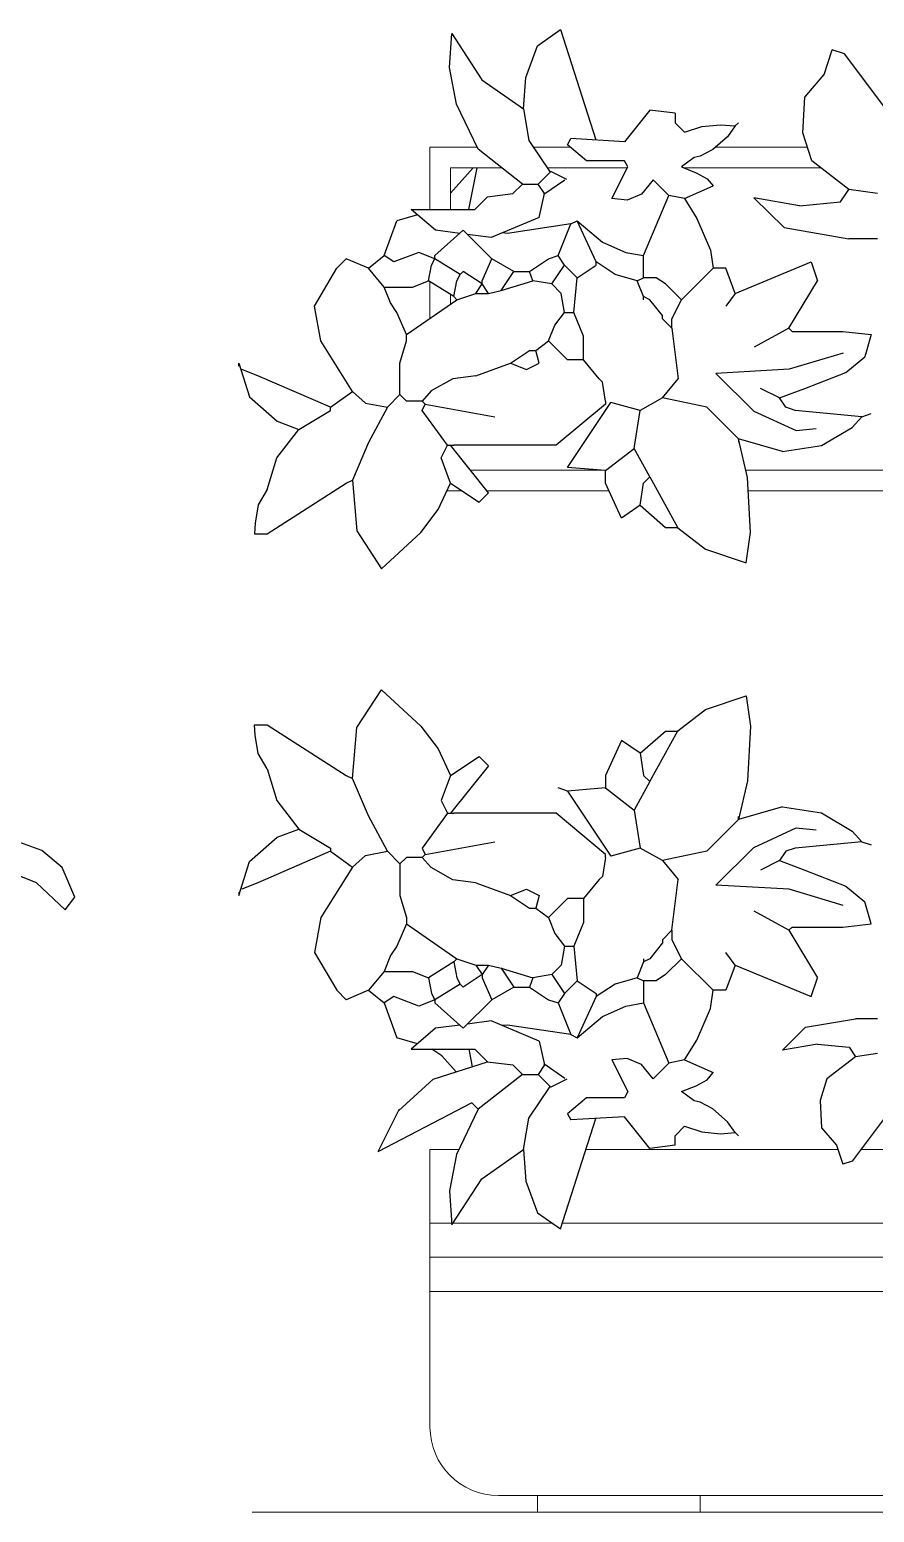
# Model space of a CAD drawing. Header units: millimetres. Extents: x 224.49 to 232.8, y 170.44 to 178.39.
# Drawn here: x 229.947 to 231.179, y 174.618 to 176.781 of the extents above; entities that cross this region are included whole.
import ezdxf

# ---------------------------------------------------------------- set-up
doc = ezdxf.new("R2010")
doc.units = ezdxf.units.MM
doc.layers.add('PROIEZIONI', color=145, linetype='Continuous', lineweight=13)
doc.layers.add('VEGETAZIONE', color=94, linetype='Continuous')

msp = doc.modelspace()

# ---------------------------------------------------------------- linework, layer by layer
at = {"layer": 'PROIEZIONI', "ltscale": 0.05}
for p, q in [((230.5311, 175.147), (230.5311, 174.7421)), ((230.5731, 175.147), (230.5311, 175.147)), ((231.1262, 175.147), (230.7585, 175.147)), ((231.2827, 175.147), (231.1597, 175.147)), ((230.6311, 174.6421), (232.1207, 174.6421))]:
    msp.add_line(p, q, dxfattribs=at)
at = {"layer": 'PROIEZIONI', "color": 252}
for p, q in [((230.5311, 175.0396), (230.5627, 175.0396)), ((230.5645, 175.0396), (230.7099, 175.0396)), ((230.7244, 175.0396), (232.2207, 175.0396)), ((230.5311, 174.9898), (232.2207, 174.9898)), ((230.5311, 174.94), (232.2207, 174.94))]:
    msp.add_line(p, q, dxfattribs=at)
at = {"layer": 'PROIEZIONI', "color": 5}
msp.add_line((230.2715, 174.6177), (232.556, 174.6177), dxfattribs=at)
at = {"layer": 'PROIEZIONI'}
for points in [[(230.5311, 176.519), (230.5311, 176.6096), (230.5999, 176.6096)], [(230.682, 176.6096), (230.7361, 176.6096)], [(230.948, 176.6096), (231.082, 176.6096)], [(230.5611, 176.519), (230.5611, 176.5796), (230.6358, 176.5796)], [(230.7024, 176.5796), (230.819, 176.5796)], [(230.9011, 176.5796), (231.1015, 176.5796)], [(230.5311, 176.36), (230.5311, 176.4133)], [(230.5611, 176.3806), (230.5611, 176.3945)], [(230.7877, 176.1382), (230.5904, 176.1382)], [(231.2418, 176.1382), (230.9919, 176.1382)], [(230.578, 176.1082), (230.5559, 176.1082)], [(230.7923, 176.1082), (230.6144, 176.1082)], [(231.7238, 176.1082), (230.9955, 176.1082)]]:
    msp.add_lwpolyline(points, dxfattribs=at)
at = {"layer": 'PROIEZIONI', "ltscale": 0.05}
msp.add_lwpolyline([(230.6882, 174.6177), (230.9254, 174.6177), (230.9254, 174.6421), (230.6882, 174.6421)], close=True, dxfattribs=at)
msp.add_arc((230.6311, 174.7421), 0.1, 180, 270, dxfattribs=at)
at = {"layer": 'VEGETAZIONE'}
for p, q in [((230.5595, 176.7258), (230.5629, 176.7754)), ((230.5629, 176.7754), (230.6069, 176.7081)), ((230.688, 176.7577), (230.7217, 176.7812)), ((230.7217, 176.7812), (230.773, 176.6202)), ((230.6711, 176.7116), (230.688, 176.7577)), ((231.1061, 176.716), (231.1181, 176.752)), ((231.1361, 176.746), (231.1181, 176.752)), ((231.208, 176.65), (231.1361, 176.746)), ((230.5697, 176.6727), (230.5595, 176.7258)), ((230.6069, 176.7081), (230.6677, 176.6656)), ((230.6677, 176.6656), (230.6711, 176.7116)), ((231.0781, 176.6827), (231.1061, 176.716)), ((231.0753, 176.6308), (231.0781, 176.6827)), ((230.6013, 176.6067), (230.5697, 176.6727)), ((230.6677, 176.6656), (230.6753, 176.6195)), ((230.8518, 176.6638), (230.8149, 176.6177)), ((230.8888, 176.6592), (230.8518, 176.6638)), ((230.8888, 176.6592), (230.8888, 176.6454)), ((230.8888, 176.6454), (230.9026, 176.6315)), ((230.9026, 176.6315), (230.9279, 176.6399)), ((230.9279, 176.6399), (230.955, 176.6425)), ((230.955, 176.6425), (230.9764, 176.6408)), ((230.9764, 176.6408), (230.9652, 176.6248)), ((230.9764, 176.6408), (230.981, 176.6454)), ((230.6753, 176.6195), (230.7066, 176.5733)), ((230.7319, 176.6131), (230.7365, 176.6223)), ((230.7596, 176.59), (230.7319, 176.6131)), ((230.8149, 176.6177), (230.7365, 176.6223)), ((230.9652, 176.6248), (230.944, 176.6061)), ((231.0881, 176.59), (231.0753, 176.6308)), ((230.6659, 176.5559), (230.6013, 176.6067)), ((230.8149, 176.59), (230.7596, 176.59)), ((230.8196, 176.5808), (230.8149, 176.59)), ((230.9164, 176.5946), (230.898, 176.5808)), ((230.9254, 176.5964), (230.9164, 176.5946)), ((230.944, 176.6061), (230.9254, 176.5964)), ((231.1421, 176.548), (231.0881, 176.59)), ((230.5941, 176.5796), (230.5611, 176.5427)), ((230.5876, 176.519), (230.5997, 176.5796)), ((230.7074, 176.5743), (230.689, 176.5559)), ((230.7309, 176.5626), (230.7074, 176.5743)), ((230.7965, 176.5346), (230.8196, 176.5808)), ((230.898, 176.5808), (230.9194, 176.5724)), ((230.9194, 176.5724), (230.9356, 176.5635)), ((230.6521, 176.5421), (230.6659, 176.5559)), ((230.6659, 176.5559), (230.689, 176.5559)), ((230.6982, 176.5421), (230.689, 176.5559)), ((230.7278, 176.5618), (230.6973, 176.5405)), ((230.8565, 176.5623), (230.8398, 176.5413)), ((230.8795, 176.5393), (230.8565, 176.5623)), ((230.9026, 176.5346), (230.9441, 176.5531)), ((230.9356, 176.5635), (230.9441, 176.5531)), ((231.1301, 176.53), (231.1421, 176.548)), ((231.1841, 176.542), (231.1421, 176.548)), ((230.5967, 176.519), (230.6151, 176.5374)), ((230.6151, 176.5374), (230.6521, 176.5421)), ((230.6904, 176.5072), (230.6982, 176.5421)), ((230.8186, 176.5324), (230.7965, 176.5346)), ((230.8398, 176.5413), (230.8186, 176.5324)), ((230.8426, 176.4516), (230.8795, 176.5393)), ((230.9026, 176.5346), (230.8795, 176.5393)), ((230.9026, 176.5346), (230.9203, 176.5058)), ((231.0037, 176.5356), (231.0478, 176.4923)), ((231.0701, 176.524), (231.0037, 176.5356)), ((231.0701, 176.524), (231.1301, 176.53)), ((230.5127, 176.5112), (230.4827, 176.5024)), ((230.5035, 176.519), (230.5967, 176.519)), ((230.5392, 176.4885), (230.5036, 176.519)), ((230.6904, 176.5072), (230.6204, 176.4778)), ((230.9203, 176.5058), (230.9406, 176.4596)), ((230.4643, 176.4516), (230.4827, 176.5024)), ((230.5381, 176.4516), (230.5796, 176.4885)), ((230.5744, 176.4839), (230.5392, 176.4885)), ((230.6211, 176.447), (230.5796, 176.4885)), ((230.6204, 176.4778), (230.5857, 176.4824)), ((230.6442, 176.4839), (230.6364, 176.4845)), ((230.7365, 176.4977), (230.6442, 176.4839)), ((230.718, 176.4516), (230.7365, 176.4977)), ((230.7365, 176.4977), (230.7457, 176.5024)), ((230.7734, 176.4424), (230.7457, 176.5024)), ((230.7457, 176.5024), (230.783, 176.4712)), ((231.0478, 176.4923), (231.1421, 176.4761)), ((230.783, 176.4712), (230.8169, 176.4561)), ((230.9406, 176.4596), (230.9441, 176.4331)), ((231.1841, 176.4761), (231.1421, 176.4761)), ((230.3951, 176.4331), (230.4089, 176.447)), ((230.4412, 176.4331), (230.4089, 176.447)), ((230.4412, 176.4331), (230.4643, 176.4516)), ((230.4781, 176.4424), (230.4643, 176.4516)), ((230.515, 176.4562), (230.4781, 176.4424)), ((230.5381, 176.447), (230.515, 176.4562)), ((230.5289, 176.4147), (230.5335, 176.4377)), ((230.5335, 176.4377), (230.5381, 176.447)), ((230.5381, 176.447), (230.5381, 176.4516)), ((230.575, 176.4239), (230.5381, 176.447)), ((230.6073, 176.4147), (230.6211, 176.447)), ((230.6534, 176.4285), (230.6211, 176.447)), ((230.6765, 176.4285), (230.7042, 176.447)), ((230.7042, 176.447), (230.718, 176.4516)), ((230.7088, 176.4101), (230.7273, 176.4377)), ((230.7273, 176.4377), (230.718, 176.4516)), ((230.7457, 176.4193), (230.7273, 176.4377)), ((230.7457, 176.4193), (230.7734, 176.4377)), ((230.8011, 176.4239), (230.7734, 176.4424)), ((230.7734, 176.4377), (230.7734, 176.4424)), ((230.8169, 176.4561), (230.8426, 176.4516)), ((230.8426, 176.4193), (230.8426, 176.4516)), ((230.9764, 176.3962), (231.0872, 176.4424)), ((231.0872, 176.4424), (231.0964, 176.4147)), ((230.3628, 176.3778), (230.3951, 176.4331)), ((230.4643, 176.4055), (230.4412, 176.4331)), ((230.5704, 176.4147), (230.575, 176.4239)), ((230.5796, 176.4285), (230.575, 176.4239)), ((230.6073, 176.4101), (230.5796, 176.4285)), ((230.635, 176.4008), (230.6534, 176.4285)), ((230.6534, 176.4285), (230.6765, 176.4285)), ((230.6811, 176.4147), (230.6765, 176.4285)), ((230.7411, 176.3685), (230.7457, 176.4193)), ((230.8334, 176.4147), (230.8011, 176.4239)), ((230.8334, 176.4147), (230.8426, 176.4193)), ((230.8611, 176.4193), (230.8426, 176.4193)), ((230.8749, 176.4101), (230.8611, 176.4193)), ((230.898, 176.387), (230.9441, 176.4331)), ((230.9626, 176.4331), (230.9441, 176.4331)), ((230.9764, 176.3962), (230.9626, 176.4331)), ((230.4735, 176.3824), (230.4643, 176.4055)), ((230.4643, 176.4055), (230.5058, 176.4055)), ((230.5058, 176.4055), (230.5289, 176.4147)), ((230.5658, 176.3916), (230.5289, 176.4147)), ((230.5658, 176.3916), (230.5704, 176.4147)), ((230.5704, 176.387), (230.5981, 176.3962)), ((230.5981, 176.3962), (230.6073, 176.4101)), ((230.5981, 176.3962), (230.6165, 176.3962)), ((230.6073, 176.4101), (230.6073, 176.4147)), ((230.6165, 176.3962), (230.6073, 176.4101)), ((230.6165, 176.3962), (230.635, 176.4008)), ((230.635, 176.4008), (230.6811, 176.4147)), ((230.7088, 176.4101), (230.6811, 176.4147)), ((230.7227, 176.3962), (230.7088, 176.4101)), ((230.7273, 176.3685), (230.7227, 176.3962)), ((230.8426, 176.3916), (230.8334, 176.4147)), ((230.898, 176.387), (230.8749, 176.4101)), ((230.9764, 176.3962), (230.9626, 176.3778)), ((231.0549, 176.3455), (231.0964, 176.4147)), ((230.372, 176.327), (230.3628, 176.3778)), ((230.4827, 176.3685), (230.4735, 176.3824)), ((230.4966, 176.3362), (230.5704, 176.387)), ((230.5704, 176.387), (230.5658, 176.3916)), ((230.8518, 176.387), (230.8426, 176.3916)), ((230.8426, 176.387), (230.8426, 176.3916)), ((230.8703, 176.3639), (230.8518, 176.387)), ((230.8841, 176.3593), (230.898, 176.387)), ((230.4966, 176.3362), (230.4827, 176.3685)), ((230.7134, 176.3501), (230.7273, 176.3685)), ((230.7273, 176.3685), (230.7411, 176.3685)), ((230.755, 176.334), (230.7411, 176.3685)), ((230.8703, 176.3593), (230.8703, 176.3639)), ((230.8841, 176.3455), (230.8703, 176.3593)), ((230.8841, 176.3455), (230.8841, 176.3593)), ((230.4966, 176.327), (230.4966, 176.3362)), ((230.7042, 176.327), (230.7134, 176.3501)), ((230.755, 176.2993), (230.755, 176.334)), ((230.8841, 176.3455), (230.8934, 176.2716)), ((231.0549, 176.3455), (231.0041, 176.3178)), ((231.0549, 176.3455), (231.0595, 176.3409)), ((231.0595, 176.3409), (231.1333, 176.3409)), ((231.1333, 176.3409), (231.1748, 176.3362)), ((231.1748, 176.3362), (231.1656, 176.3039)), ((230.4181, 176.2532), (230.372, 176.327)), ((230.4873, 176.2947), (230.4966, 176.327)), ((230.6488, 176.2947), (230.6765, 176.3132)), ((230.6765, 176.3132), (230.6857, 176.3132)), ((230.6857, 176.3132), (230.7042, 176.327)), ((230.6903, 176.2947), (230.6857, 176.3132)), ((230.7319, 176.2993), (230.7042, 176.327)), ((231.1341, 176.3092), (231.0552, 176.2856)), ((230.252, 176.2947), (230.2677, 176.2452)), ((230.252, 176.2901), (230.252, 176.2947)), ((230.4873, 176.2486), (230.4873, 176.2947)), ((230.5981, 176.2763), (230.6488, 176.2947)), ((230.6488, 176.2947), (230.6719, 176.2855)), ((230.6719, 176.2855), (230.6903, 176.2947)), ((230.755, 176.2993), (230.7319, 176.2993)), ((230.778, 176.2716), (230.755, 176.2993)), ((231.1379, 176.2809), (231.1656, 176.3039)), ((230.2797, 176.2763), (230.2566, 176.2855)), ((230.3858, 176.2301), (230.2797, 176.2763)), ((230.5643, 176.2718), (230.5326, 176.2541)), ((230.5981, 176.2763), (230.5643, 176.2718)), ((230.7826, 176.267), (230.778, 176.2716)), ((230.7872, 176.2393), (230.7826, 176.267)), ((230.8703, 176.244), (230.8934, 176.2716)), ((231.0552, 176.2856), (230.9482, 176.2797)), ((230.9482, 176.2797), (231.0036, 176.2247)), ((231.0779, 176.2578), (231.1379, 176.2809)), ((230.2677, 176.2452), (230.308, 176.2097)), ((230.3858, 176.2301), (230.4181, 176.2532)), ((230.4181, 176.2532), (230.4372, 176.2363)), ((230.4689, 176.2301), (230.4873, 176.2486)), ((230.4966, 176.2393), (230.4873, 176.2486)), ((230.5326, 176.2541), (230.5196, 176.2393)), ((230.8703, 176.244), (230.838, 176.2255)), ((230.9349, 176.2301), (230.8703, 176.244)), ((231.041, 176.244), (231.0133, 176.2578)), ((231.041, 176.244), (231.0779, 176.2578)), ((231.0502, 176.2301), (231.041, 176.244)), ((230.3397, 176.1978), (230.3858, 176.2255)), ((230.3858, 176.2255), (230.3858, 176.2301)), ((230.4372, 176.2363), (230.4689, 176.2301)), ((230.4689, 176.2301), (230.4414, 176.1786)), ((230.5196, 176.2393), (230.4966, 176.2393)), ((230.5242, 176.2347), (230.5196, 176.2393)), ((230.5196, 176.2255), (230.5242, 176.2347)), ((230.5565, 176.1747), (230.5196, 176.2255)), ((230.5242, 176.2347), (230.6258, 176.2163)), ((230.7872, 176.2347), (230.7153, 176.1747)), ((230.7319, 176.1425), (230.7951, 176.2372)), ((230.7872, 176.2393), (230.7872, 176.2347)), ((230.838, 176.2255), (230.7951, 176.2372)), ((230.8288, 176.1701), (230.838, 176.2255)), ((230.981, 176.184), (230.9349, 176.2301)), ((231.0036, 176.2247), (231.0656, 176.1961)), ((231.0641, 176.2255), (231.0502, 176.2301)), ((231.161, 176.2163), (231.0641, 176.2255)), ((230.308, 176.2097), (230.3397, 176.1978)), ((231.1025, 176.1742), (231.147, 176.2008)), ((231.147, 176.2008), (231.161, 176.2163)), ((231.161, 176.2163), (231.1748, 176.2209)), ((230.3074, 176.1563), (230.3397, 176.1978)), ((230.4414, 176.1786), (230.4181, 176.124)), ((230.9945, 176.1276), (230.981, 176.184)), ((231.0456, 176.1655), (230.981, 176.184)), ((230.981, 176.184), (230.981, 176.1794)), ((231.0656, 176.1961), (231.0947, 176.1991)), ((230.5473, 176.1563), (230.5565, 176.1747)), ((230.5565, 176.1747), (230.5612, 176.1747)), ((230.6165, 176.1055), (230.5612, 176.1747)), ((230.5612, 176.1747), (230.5658, 176.1747)), ((230.7153, 176.1747), (230.5658, 176.1747)), ((230.7872, 176.1378), (230.8288, 176.1701)), ((230.8518, 176.1286), (230.8288, 176.1701)), ((231.0456, 176.1655), (231.1025, 176.1742)), ((230.2935, 176.1101), (230.3074, 176.1563)), ((230.5612, 176.1194), (230.5473, 176.1563)), ((230.7872, 176.1378), (230.7319, 176.1425)), ((230.7872, 176.1194), (230.7872, 176.1378)), ((230.2936, 176.0456), (230.4089, 176.1194)), ((230.4089, 176.1194), (230.4181, 176.124)), ((230.4181, 176.124), (230.4245, 176.0499)), ((230.5431, 176.0809), (230.5612, 176.1194)), ((230.5612, 176.1194), (230.6027, 176.0917)), ((230.8103, 176.0686), (230.7872, 176.1194)), ((230.838, 176.0871), (230.8426, 176.1194)), ((230.8426, 176.1194), (230.8518, 176.1286)), ((230.8518, 176.1286), (230.8928, 176.0543)), ((230.9987, 176.0476), (230.9945, 176.1276)), ((230.2935, 176.1101), (230.2804, 176.0876)), ((230.6027, 176.0917), (230.6165, 176.1055)), ((230.2804, 176.0876), (230.2762, 176.061)), ((230.5177, 176.0476), (230.5431, 176.0809)), ((230.838, 176.0871), (230.8103, 176.0686)), ((230.838, 176.0871), (230.8749, 176.0548)), ((230.2762, 176.061), (230.2751, 176.0456)), ((230.4245, 176.0499), (230.4605, 175.9944)), ((230.8749, 176.0548), (230.8934, 176.0548)), ((230.8928, 176.0543), (230.933, 176.0232)), ((230.2751, 176.0456), (230.2936, 176.0456)), ((230.4605, 175.9944), (230.5177, 176.0476)), ((230.9923, 176.0033), (230.9987, 176.0476)), ((230.933, 176.0232), (230.9923, 176.0033)), ((230.4245, 175.7627), (230.4605, 175.8181)), ((230.4605, 175.8181), (230.5177, 175.7649)), ((230.8928, 175.7582), (230.933, 175.7893)), ((230.933, 175.7893), (230.9923, 175.8093)), ((230.9923, 175.8093), (230.9987, 175.7649)), ((230.2751, 175.767), (230.2936, 175.767)), ((230.2762, 175.7516), (230.2751, 175.767)), ((230.2936, 175.767), (230.4089, 175.6931)), ((230.2804, 175.7249), (230.2762, 175.7516)), ((230.4181, 175.6885), (230.4245, 175.7627)), ((230.5177, 175.7649), (230.5431, 175.7316)), ((230.838, 175.7254), (230.8749, 175.7577)), ((230.8518, 175.6839), (230.8928, 175.7582)), ((230.8749, 175.7577), (230.8934, 175.7577)), ((230.9987, 175.7649), (230.9945, 175.685)), ((230.2935, 175.7024), (230.2804, 175.7249)), ((230.5431, 175.7316), (230.5612, 175.6931)), ((230.8103, 175.7439), (230.7872, 175.6931)), ((230.838, 175.7254), (230.8103, 175.7439)), ((230.838, 175.7254), (230.8426, 175.6931)), ((230.2935, 175.7024), (230.3074, 175.6562)), ((230.5612, 175.6931), (230.6027, 175.7208)), ((230.6165, 175.707), (230.5612, 175.6378)), ((230.6027, 175.7208), (230.6165, 175.707)), ((230.4089, 175.6931), (230.4181, 175.6885)), ((230.4414, 175.6339), (230.4181, 175.6885)), ((230.5612, 175.6931), (230.5473, 175.6562)), ((230.7872, 175.6931), (230.7872, 175.6747)), ((230.8518, 175.6839), (230.8288, 175.6424)), ((230.8426, 175.6931), (230.8518, 175.6839)), ((230.9945, 175.685), (230.981, 175.6285)), ((230.7319, 175.6701), (230.718, 175.6747)), ((230.7872, 175.6747), (230.7319, 175.6701)), ((230.7319, 175.6701), (230.7951, 175.5753)), ((230.7872, 175.6747), (230.8288, 175.6424)), ((230.3074, 175.6562), (230.3397, 175.6147)), ((230.5565, 175.6378), (230.5196, 175.587)), ((230.5473, 175.6562), (230.5565, 175.6378)), ((230.5565, 175.6378), (230.5612, 175.6378)), ((230.5612, 175.6378), (230.5658, 175.6378)), ((230.7153, 175.6378), (230.5658, 175.6378)), ((230.7872, 175.5778), (230.7153, 175.6378)), ((230.8288, 175.6424), (230.838, 175.587)), ((231.0456, 175.647), (230.981, 175.6285)), ((231.0456, 175.647), (231.1025, 175.6384)), ((231.1025, 175.6384), (231.147, 175.6117)), ((230.4689, 175.5824), (230.4414, 175.6339)), ((230.981, 175.6285), (230.9349, 175.5824)), ((230.981, 175.6285), (230.981, 175.6332)), ((231.0036, 175.5879), (231.0656, 175.6164)), ((231.0656, 175.6164), (231.0947, 175.6134)), ((229.9649, 175.5832), (229.9113, 175.603)), ((230.2677, 175.5673), (230.308, 175.6028)), ((230.308, 175.6028), (230.3397, 175.6147)), ((230.3397, 175.6147), (230.3858, 175.587)), ((230.5242, 175.5778), (230.6258, 175.5962)), ((231.161, 175.5962), (231.0641, 175.587)), ((231.147, 175.6117), (231.161, 175.5962)), ((231.161, 175.5962), (231.1748, 175.5916)), ((229.9946, 175.5588), (229.9649, 175.5832)), ((230.3858, 175.5824), (230.2797, 175.5363)), ((230.3858, 175.587), (230.3858, 175.5824)), ((230.3858, 175.5824), (230.4181, 175.5593)), ((230.4181, 175.5593), (230.4372, 175.5762)), ((230.4372, 175.5762), (230.4689, 175.5824)), ((230.4689, 175.5824), (230.4873, 175.564)), ((230.4966, 175.5732), (230.4873, 175.564)), ((230.5196, 175.5732), (230.4966, 175.5732)), ((230.5196, 175.587), (230.5242, 175.5778)), ((230.5242, 175.5778), (230.5196, 175.5732)), ((230.5326, 175.5584), (230.5196, 175.5732)), ((230.7872, 175.5732), (230.7826, 175.5455)), ((230.7872, 175.5732), (230.7872, 175.5778)), ((230.838, 175.587), (230.7951, 175.5753)), ((230.8703, 175.5686), (230.838, 175.587)), ((230.9349, 175.5824), (230.8703, 175.5686)), ((230.9482, 175.5328), (231.0036, 175.5879)), ((231.0502, 175.5824), (231.041, 175.5686)), ((231.0641, 175.587), (231.0502, 175.5824)), ((229.9067, 175.5568), (229.9564, 175.5366)), ((230.0129, 175.5153), (229.9946, 175.5588)), ((230.252, 175.5178), (230.2677, 175.5673)), ((230.4181, 175.5593), (230.372, 175.4855)), ((230.4873, 175.564), (230.4873, 175.5178)), ((230.5643, 175.5407), (230.5326, 175.5584)), ((230.8703, 175.5686), (230.8934, 175.5409)), ((231.041, 175.5686), (231.0133, 175.5547)), ((231.041, 175.5686), (231.0779, 175.5547)), ((231.0779, 175.5547), (231.1379, 175.5316)), ((229.9564, 175.5366), (229.999, 175.4968)), ((230.2797, 175.5363), (230.2566, 175.527)), ((230.5981, 175.5363), (230.5643, 175.5407)), ((230.5981, 175.5363), (230.6488, 175.5178)), ((230.778, 175.5409), (230.755, 175.5132)), ((230.7826, 175.5455), (230.778, 175.5409)), ((230.8841, 175.4671), (230.8934, 175.5409)), ((231.0552, 175.5269), (230.9482, 175.5328)), ((231.1379, 175.5316), (231.1656, 175.5086)), ((229.999, 175.4968), (230.0129, 175.5153)), ((230.252, 175.5224), (230.252, 175.5178)), ((230.4873, 175.5178), (230.4966, 175.4855)), ((230.6488, 175.5178), (230.6719, 175.527)), ((230.6488, 175.5178), (230.6765, 175.4994)), ((230.6719, 175.527), (230.6903, 175.5178)), ((230.6903, 175.5178), (230.6857, 175.4994)), ((230.7319, 175.5132), (230.7042, 175.4855)), ((230.755, 175.5132), (230.7319, 175.5132)), ((230.755, 175.5132), (230.755, 175.4785)), ((231.1341, 175.5033), (231.0552, 175.5269)), ((231.1748, 175.4763), (231.1656, 175.5086)), ((230.6765, 175.4994), (230.6857, 175.4994)), ((230.6857, 175.4994), (230.7042, 175.4855)), ((231.0549, 175.4671), (231.0041, 175.4947)), ((230.372, 175.4855), (230.3628, 175.4348)), ((230.4966, 175.4763), (230.4827, 175.444)), ((230.4966, 175.4855), (230.4966, 175.4763)), ((230.4966, 175.4763), (230.5704, 175.4255)), ((230.7042, 175.4855), (230.7134, 175.4624)), ((230.755, 175.4785), (230.7411, 175.444)), ((230.8841, 175.4671), (230.8703, 175.4532)), ((230.8841, 175.4671), (230.8841, 175.4532)), ((231.0549, 175.4671), (231.0595, 175.4717)), ((231.0549, 175.4671), (231.0964, 175.3978)), ((231.0595, 175.4717), (231.1333, 175.4717)), ((231.1333, 175.4717), (231.1748, 175.4763)), ((230.4827, 175.444), (230.4735, 175.4301)), ((230.7134, 175.4624), (230.7273, 175.444)), ((230.7273, 175.444), (230.7227, 175.4163)), ((230.7273, 175.444), (230.7411, 175.444)), ((230.7411, 175.444), (230.7457, 175.3932)), ((230.8703, 175.4486), (230.8518, 175.4255)), ((230.8703, 175.4532), (230.8703, 175.4486)), ((230.8841, 175.4532), (230.898, 175.4255)), ((230.3628, 175.4348), (230.3951, 175.3794)), ((230.4735, 175.4301), (230.4643, 175.4071)), ((230.5658, 175.4209), (230.5289, 175.3978)), ((230.5704, 175.4255), (230.5658, 175.4209)), ((230.5658, 175.4209), (230.5704, 175.3978)), ((230.5704, 175.4255), (230.5981, 175.4163)), ((230.8426, 175.4209), (230.8334, 175.3978)), ((230.8518, 175.4255), (230.8426, 175.4209)), ((230.8426, 175.4255), (230.8426, 175.4209)), ((230.898, 175.4255), (230.8749, 175.4025)), ((230.898, 175.4255), (230.9441, 175.3794)), ((230.9764, 175.4163), (230.9626, 175.4348)), ((230.4643, 175.4071), (230.4412, 175.3794)), ((230.4643, 175.4071), (230.5058, 175.4071)), ((230.5058, 175.4071), (230.5289, 175.3978)), ((230.6073, 175.4025), (230.5796, 175.384)), ((230.5981, 175.4163), (230.6165, 175.4163)), ((230.5981, 175.4163), (230.6073, 175.4025)), ((230.6165, 175.4163), (230.6073, 175.4025)), ((230.6073, 175.4025), (230.6073, 175.3978)), ((230.6165, 175.4163), (230.635, 175.4117)), ((230.635, 175.4117), (230.6811, 175.3978)), ((230.635, 175.4117), (230.6534, 175.384)), ((230.7088, 175.4025), (230.6811, 175.3978)), ((230.7227, 175.4163), (230.7088, 175.4025)), ((230.7088, 175.4025), (230.7273, 175.3748)), ((230.8749, 175.4025), (230.8611, 175.3932)), ((230.9764, 175.4163), (230.9626, 175.3794)), ((230.9764, 175.4163), (231.0872, 175.3702)), ((230.3951, 175.3794), (230.4089, 175.3655)), ((230.4412, 175.3794), (230.4089, 175.3655)), ((230.4412, 175.3794), (230.4643, 175.3609)), ((230.5289, 175.3978), (230.5335, 175.3748)), ((230.575, 175.3886), (230.5381, 175.3655)), ((230.5704, 175.3978), (230.575, 175.3886)), ((230.5796, 175.384), (230.575, 175.3886)), ((230.6073, 175.3978), (230.6211, 175.3655)), ((230.6534, 175.384), (230.6211, 175.3655)), ((230.6534, 175.384), (230.6765, 175.384)), ((230.6811, 175.3978), (230.6765, 175.384)), ((230.6765, 175.384), (230.7042, 175.3655)), ((230.7457, 175.3932), (230.7273, 175.3748)), ((230.7457, 175.3932), (230.7734, 175.3748)), ((230.8011, 175.3886), (230.7734, 175.3702)), ((230.8334, 175.3978), (230.8011, 175.3886)), ((230.8334, 175.3978), (230.8426, 175.3932)), ((230.8426, 175.3932), (230.8426, 175.3609)), ((230.8611, 175.3932), (230.8426, 175.3932)), ((230.9406, 175.3529), (230.9441, 175.3794)), ((230.9626, 175.3794), (230.9441, 175.3794)), ((231.0872, 175.3702), (231.0964, 175.3978)), ((230.4781, 175.3702), (230.4643, 175.3609)), ((230.4643, 175.3609), (230.4827, 175.3102)), ((230.515, 175.3563), (230.4781, 175.3702)), ((230.5381, 175.3655), (230.515, 175.3563)), ((230.5335, 175.3748), (230.5381, 175.3655)), ((230.5381, 175.3655), (230.5381, 175.3609)), ((230.5381, 175.3609), (230.5796, 175.324)), ((230.6211, 175.3655), (230.5796, 175.324)), ((230.7042, 175.3655), (230.718, 175.3609)), ((230.7273, 175.3748), (230.718, 175.3609)), ((230.718, 175.3609), (230.7365, 175.3148)), ((230.7734, 175.3702), (230.7457, 175.3102)), ((230.7734, 175.3748), (230.7734, 175.3702)), ((230.783, 175.3414), (230.8169, 175.3564)), ((230.8169, 175.3564), (230.8426, 175.3609)), ((230.8426, 175.3609), (230.8795, 175.2733)), ((230.6204, 175.3347), (230.5857, 175.3301)), ((230.6904, 175.3053), (230.6204, 175.3347)), ((230.7457, 175.3102), (230.783, 175.3414)), ((230.9203, 175.3067), (230.9406, 175.3529)), ((231.0792, 175.3254), (231.1518, 175.3379)), ((231.1841, 175.3379), (231.1518, 175.3379)), ((230.5392, 175.3241), (230.5036, 175.2935)), ((230.5744, 175.3287), (230.5392, 175.3241)), ((230.6442, 175.3286), (230.6364, 175.328)), ((230.7365, 175.3148), (230.6442, 175.3286)), ((230.7365, 175.3148), (230.7457, 175.3102)), ((231.0453, 175.2921), (231.0792, 175.3254)), ((230.5127, 175.3013), (230.4827, 175.3102)), ((230.5035, 175.2935), (230.5967, 175.2935)), ((230.5484, 175.2839), (230.5337, 175.2935)), ((230.5876, 175.2935), (230.5927, 175.2679)), ((230.5967, 175.2935), (230.6151, 175.2751)), ((230.6904, 175.3053), (230.6982, 175.2705)), ((230.9026, 175.2779), (230.9203, 175.3067)), ((231.0964, 175.301), (231.0453, 175.2921)), ((231.0964, 175.301), (231.1425, 175.2963)), ((231.1425, 175.2963), (231.1518, 175.2825)), ((230.5359, 175.2497), (230.6151, 175.2751)), ((230.5695, 175.2604), (230.5484, 175.2839)), ((230.6151, 175.2751), (230.6521, 175.2705)), ((230.6521, 175.2705), (230.6659, 175.2566)), ((230.6982, 175.2705), (230.689, 175.2566)), ((230.7278, 175.2507), (230.6973, 175.272)), ((230.8186, 175.2801), (230.7965, 175.2779)), ((230.7965, 175.2779), (230.8196, 175.2317)), ((230.8398, 175.2712), (230.8186, 175.2801)), ((230.8565, 175.2502), (230.8398, 175.2712)), ((230.8795, 175.2733), (230.8565, 175.2502)), ((230.9026, 175.2779), (230.8795, 175.2733)), ((230.9026, 175.2779), (230.9441, 175.2594)), ((231.1518, 175.2825), (231.1102, 175.2502)), ((231.1841, 175.2871), (231.1518, 175.2825)), ((230.4851, 175.2036), (230.5359, 175.2497)), ((230.6659, 175.2566), (230.6013, 175.2059)), ((230.6659, 175.2566), (230.689, 175.2566)), ((230.7074, 175.2382), (230.689, 175.2566)), ((230.7309, 175.2499), (230.7074, 175.2382)), ((230.9194, 175.2401), (230.9356, 175.249)), ((230.9356, 175.249), (230.9441, 175.2594)), ((231.1102, 175.2502), (231.1004, 175.2188)), ((230.6753, 175.193), (230.7066, 175.2392)), ((230.8196, 175.2317), (230.8149, 175.2225)), ((230.898, 175.2317), (230.9194, 175.2401)), ((230.9164, 175.2179), (230.898, 175.2317)), ((230.5921, 175.2151), (230.4549, 175.1438)), ((230.486, 175.2059), (230.4549, 175.1438)), ((230.6013, 175.2059), (230.5697, 175.1399)), ((230.6013, 175.2059), (230.5921, 175.2151)), ((230.7596, 175.2225), (230.7319, 175.1994)), ((230.8149, 175.2225), (230.7596, 175.2225)), ((230.9254, 175.2162), (230.9164, 175.2179)), ((230.944, 175.2064), (230.9254, 175.2162)), ((230.9652, 175.1877), (230.944, 175.2064)), ((231.1004, 175.2188), (231.1025, 175.1789)), ((230.6677, 175.147), (230.6753, 175.193)), ((230.7217, 175.0313), (230.773, 175.1924)), ((230.7319, 175.1994), (230.7365, 175.1902)), ((230.8149, 175.1948), (230.7365, 175.1902)), ((230.8518, 175.1487), (230.8149, 175.1948)), ((230.9764, 175.1717), (230.9652, 175.1877)), ((231.2025, 175.2041), (231.1471, 175.1302)), ((230.8888, 175.1671), (230.9026, 175.181)), ((230.8888, 175.1533), (230.8888, 175.1671)), ((230.9026, 175.181), (230.9279, 175.1727)), ((230.9279, 175.1727), (230.955, 175.17)), ((230.955, 175.17), (230.9764, 175.1717)), ((230.9764, 175.1717), (230.981, 175.1671)), ((231.1025, 175.1789), (231.1241, 175.1533)), ((230.5697, 175.1399), (230.5595, 175.0867)), ((230.6069, 175.1044), (230.6677, 175.147)), ((230.6677, 175.147), (230.6711, 175.1009)), ((230.8888, 175.1533), (230.8518, 175.1487)), ((231.1241, 175.1533), (231.1333, 175.1256)), ((231.1471, 175.1302), (231.1333, 175.1256)), ((230.5629, 175.0372), (230.6069, 175.1044)), ((230.6711, 175.1009), (230.688, 175.0549)), ((230.5595, 175.0867), (230.5629, 175.0372)), ((230.688, 175.0549), (230.7217, 175.0313))]:
    msp.add_line(p, q, dxfattribs=at)
for centre, start, end in [((230.6904, 176.5072), 292.4667, 347.1957), ((230.7153, 176.1747), 270.353, 310.156), ((230.7153, 175.6378), 49.844, 89.647), ((230.6904, 175.3053), 12.8043, 67.5333)]:
    msp.add_arc(centre, 0.000000577, start, end, dxfattribs=at)

doc.saveas('drawing.dxf')
